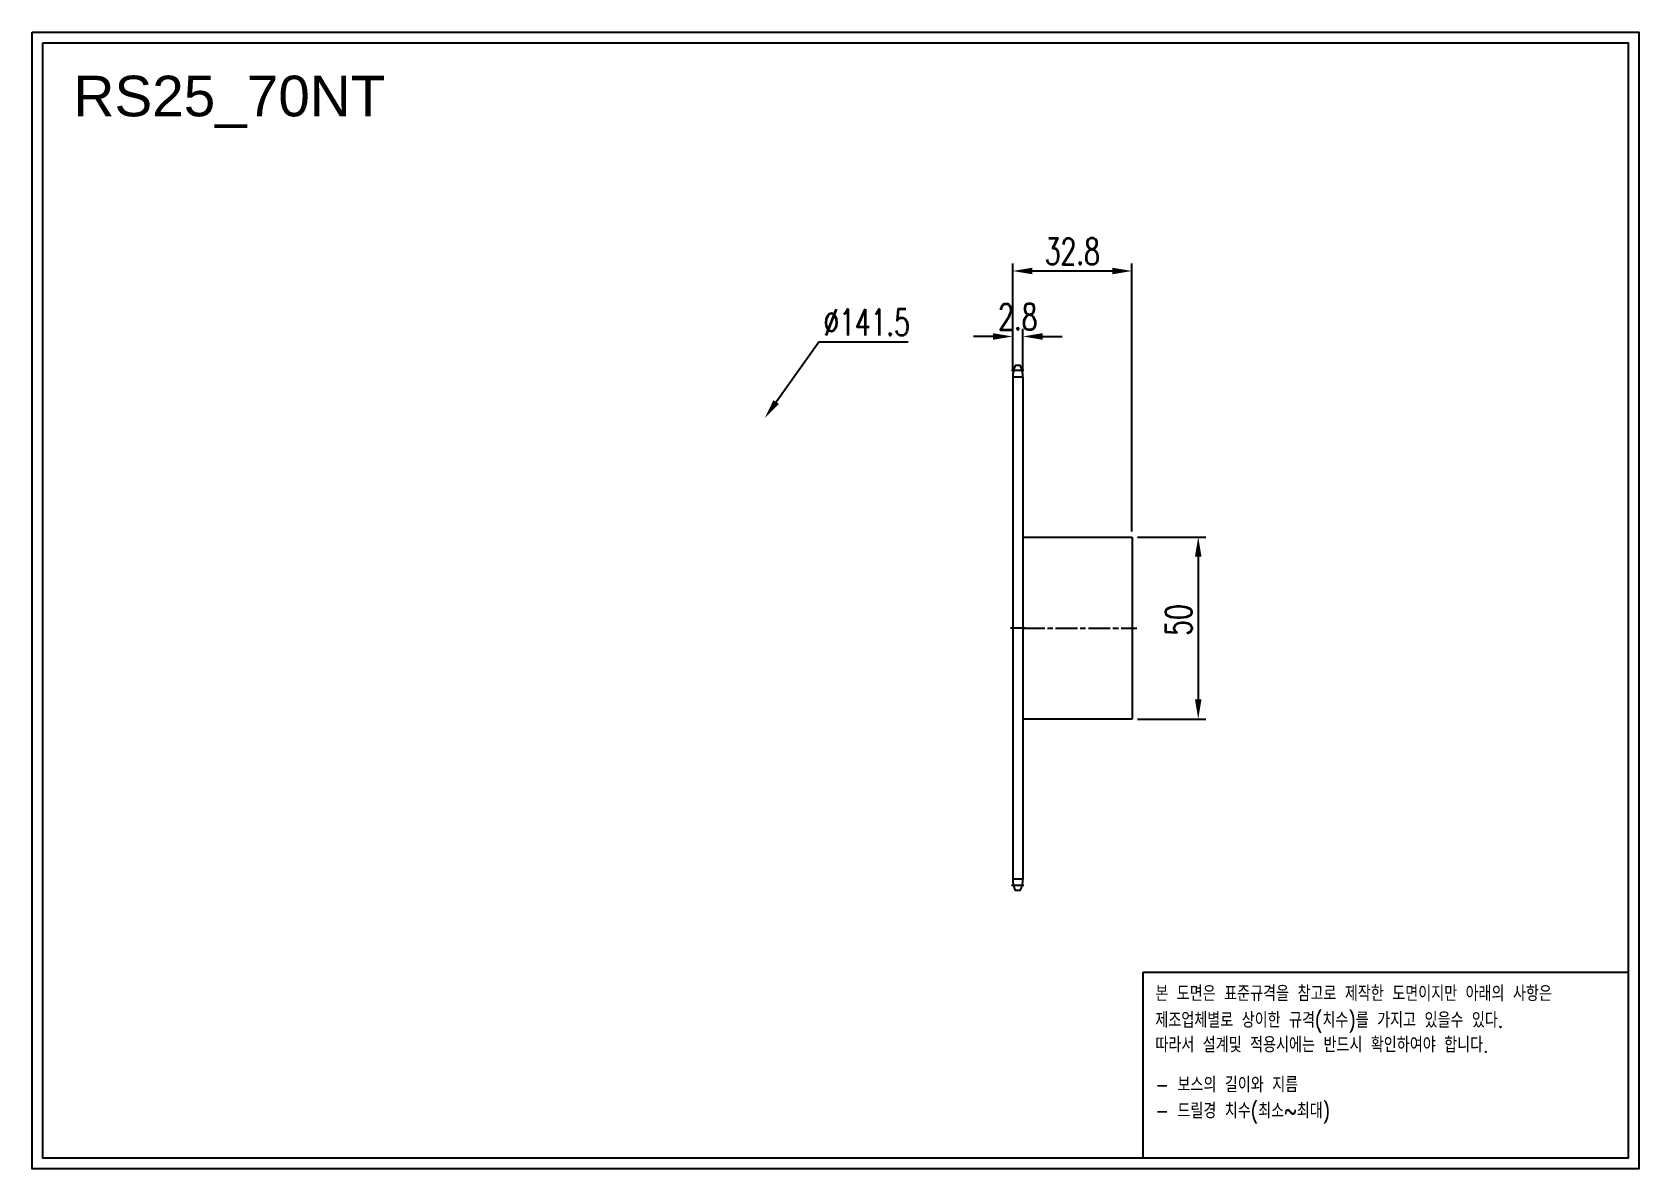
# Model space of a CAD drawing. Header units: millimetres. Extents: x -68477 to -68035, y 2828 to 3140.
import ezdxf

# ---------------------------------------------------------------- set-up
doc = ezdxf.new("R2010")
doc.units = ezdxf.units.MM
for name, pattern in [('AM_ISO02W050', [7.5, 6, -1.5]), ('AM_ISO02W050x2', [3.75, 3, -0.75]), ('AM_ISO08W050', [18, 12, -1.5, 3, -1.5]), ('AM_ISO08W050x2', [9, 6, -0.75, 1.5, -0.75])]:
    doc.linetypes.add(name, pattern=pattern)
for name, color, linetype, lineweight in [('AM_3N', 6, 'AM_ISO02W050', 25), ('AM_7', 4, 'AM_ISO08W050', 25), ('AM_7N', 4, 'AM_ISO08W050', 25)]:
    doc.layers.add(name, color=color, linetype=linetype, lineweight=lineweight)
doc.layers.add('S-DIM', color=7, linetype='Continuous')
doc.styles.add('HAN', font='ROMANS.shx', dxfattribs={"width": 0.7, "bigfont": 'whgtxt.shx'})
doc.styles.add('HSG', font='SIMPLEX.shx', dxfattribs={"width": 0.7, "bigfont": 'HSG.shx'})
doc.styles.get("Standard").update_dxf_attribs({"font": 'arial.ttf'})
doc.dimstyles.new('APP16', dxfattribs={"dimscale": 3, "dimtxt": 2.4, "dimasz": 1.8, "dimexe": 0.7, "dimexo": 0.5, "dimgap": 0.6, "dimtad": 1, "dimtoh": 1, "dimdec": 1, "dimrnd": 0.01, "dimzin": 9, "dimdsep": 46, "dimtxsty": 'HSG', "dimcen": 0, "dimclrd": 1, "dimclre": 1, "dimclrt": 256, "dimazin": 2, "dimtp": 1, "dimtm": 1, "dimtfac": 0.5, "dimtdec": 1, "dimtofl": 0, "dimtmove": 0, "dimatfit": 3, "dimfxl": 0, "dimtvp": 1, "dimtolj": 2, "dimlwd": -1, "dimlwe": -1, "dimarcsym": 0})

# ---------------------------------------------------------------- blocks, each defined once
blk = doc.blocks.new('*D2')
at = {"layer": 'Defpoints', "color": 0, "transparency": 16777216}
for p in [(-68174.6, 3001.73), (-68174.6, 2951.73), (-68156.39, 2951.73)]:
    blk.add_point(p, dxfattribs=at)
at = {"layer": 'S-DIM', "color": 1, "transparency": 16777216}
for p, q in [((-68173.1, 3001.73), (-68154.29, 3001.73)), ((-68156.39, 2996.33), (-68156.39, 2957.13)), ((-68173.1, 2951.73), (-68154.29, 2951.73))]:
    blk.add_line(p, q, dxfattribs=at)
for points in [[(-68157.29, 2996.33), (-68155.49, 2996.33), (-68156.39, 3001.73)], [(-68157.29, 2957.13), (-68155.49, 2957.13), (-68156.39, 2951.73)]]:
    blk.add_solid(points, dxfattribs=at)
at = {"layer": 'S-DIM', "transparency": 16777216, "insert": (-68161.79, 2978.94), "char_height": 7.2, "attachment_point": 5, "rotation": 90, "style": 'HSG'}
blk.add_mtext('\\A2;50', dxfattribs=at)
blk = doc.blocks.new('fuyjgdhj')
for p, q in [((-66198.52, 424.71), (-66168.52, 424.71)), ((-66168.52, 424.71), (-66168.52, 374.71)), ((-66168.52, 374.71), (-66198.52, 374.71))]:
    blk.add_line(p, q)
at = {"layer": 'AM_7N', "linetype": 'AM_ISO08W050x2'}
blk.add_line((-66198.52, 399.71), (-66167.17, 399.71), dxfattribs=at)
blk = doc.blocks.new('*D3')
at = {"layer": 'Defpoints', "color": 0, "transparency": 16777216}
for p in [(-68275.58, 3034.44), (-68357.51, 2919.02)]:
    blk.add_point(p, dxfattribs=at)
at = {"layer": 'S-DIM', "color": 1, "transparency": 16777216}
for p, q in [((-68260.75, 3055.34), (-68272.46, 3038.84)), ((-68236.15, 3055.34), (-68260.75, 3055.34))]:
    blk.add_line(p, q, dxfattribs=at)
blk.add_solid([(-68273.19, 3039.36), (-68271.72, 3038.32), (-68275.58, 3034.44)], dxfattribs=at)
at = {"layer": 'S-DIM', "transparency": 16777216, "insert": (-68247.55, 3060.74), "char_height": 7.2, "attachment_point": 5, "style": 'HSG'}
blk.add_mtext('\\A2;∅141.5', dxfattribs=at)
blk = doc.blocks.new('*D4')
at = {"layer": 'Defpoints', "color": 0, "transparency": 16777216}
for p in [(-68204.6, 3056.86), (-68207.4, 3045.7), (-68204.6, 3045.7)]:
    blk.add_point(p, dxfattribs=at)
at = {"layer": 'S-DIM', "color": 1, "transparency": 16777216}
for p, q in [((-68207.4, 3047.2), (-68207.4, 3058.96)), ((-68204.6, 3047.2), (-68204.6, 3058.96)), ((-68212.8, 3056.86), (-68218.2, 3056.86)), ((-68199.2, 3056.86), (-68193.8, 3056.86))]:
    blk.add_line(p, q, dxfattribs=at)
for points in [[(-68212.8, 3057.76), (-68212.8, 3055.96), (-68207.4, 3056.86)], [(-68199.2, 3057.76), (-68199.2, 3055.96), (-68204.6, 3056.86)]]:
    blk.add_solid(points, dxfattribs=at)
at = {"layer": 'S-DIM', "transparency": 16777216, "insert": (-68206, 3062.26), "char_height": 7.2, "attachment_point": 5, "style": 'HSG'}
blk.add_mtext('\\A2;2.8', dxfattribs=at)
blk = doc.blocks.new('*D5')
at = {"layer": 'Defpoints', "color": 0, "transparency": 16777216}
for p in [(-68174.6, 3074.86), (-68207.4, 3045.7), (-68174.6, 3001.73)]:
    blk.add_point(p, dxfattribs=at)
at = {"layer": 'S-DIM', "color": 1, "transparency": 16777216}
for p, q in [((-68207.4, 3047.2), (-68207.4, 3076.96)), ((-68174.6, 3003.23), (-68174.6, 3076.96)), ((-68202, 3074.86), (-68180, 3074.86))]:
    blk.add_line(p, q, dxfattribs=at)
for points in [[(-68202, 3075.76), (-68202, 3073.96), (-68207.4, 3074.86)], [(-68180, 3075.76), (-68180, 3073.96), (-68174.6, 3074.86)]]:
    blk.add_solid(points, dxfattribs=at)
at = {"layer": 'S-DIM', "transparency": 16777216, "insert": (-68191, 3080.26), "char_height": 7.2, "attachment_point": 5, "style": 'HSG'}
blk.add_mtext('\\A2;32.8', dxfattribs=at)
blk = doc.blocks.new('notice1')
at = {"color": 4}
blk.add_lwpolyline([(-22142.12, 1735.9), (-22053.8, 1735.9), (-22053.8, 1702.07), (-22142.12, 1702.07)], close=True, dxfattribs=at)
at = {"color": 4, "style": 'HAN', "width": 0.8}
for s, p in [('본 도면은 표준규격을 참고로 제작한 도면이지만 아래의 사항은', (-22139.9, 1730.62)), ('제조업체별로 상이한 규격(치수)를 가지고 있을수 있다.', (-22139.9, 1725.78)), ('따라서 설계및 적용시에는 반드시 확인하여야 합니다.', (-22139.9, 1721.28)), ('- 보스의 길이와 지름', (-22139.9, 1714.03)), ('- 드릴경 치수(최소~최대)', (-22139.9, 1709.27))]:
    blk.add_text(s, height=2.7949, dxfattribs=at).set_placement(p)

msp = doc.modelspace()

# ---------------------------------------------------------------- linework, layer by layer
for p, q in [((-68205.3, 3048.9), (-68206.69, 3048.9)), ((-68207.4, 3045.7), (-68207.4, 2907.76)), ((-68204.6, 3045.7), (-68204.6, 2907.76)), ((-68205.3, 2904.56), (-68206.69, 2904.56))]:
    msp.add_line(p, q)
for points in [[(-68477.04, 3140.5), (-68035.22, 3140.5), (-68035.22, 2828.1), (-68477.04, 2828.1)], [(-68474.06, 3137.52), (-68038.2, 3137.52), (-68038.2, 2831.08), (-68474.06, 2831.08)]]:
    msp.add_lwpolyline(points, close=True)
for centre, start, end in [((-68199.8, 3045.7), 155.0989, 180), ((-68212.2, 3045.7), 0, 24.9011), ((-68199.8, 2907.76), 180, 204.9011), ((-68212.2, 2907.76), 335.0989, 0)]:
    msp.add_arc(centre, 7.6, start, end)
at = {"layer": 'AM_3N', "linetype": 'AM_ISO02W050x2'}
for p, q in [((-68204.6, 3045.7), (-68207.4, 3045.7)), ((-68204.6, 2907.76), (-68207.4, 2907.76))]:
    msp.add_line(p, q, dxfattribs=at)
at = {"layer": 'AM_7', "linetype": 'AM_ISO08W050x2'}
for p, q in [((-68204.32, 3047.5), (-68207.71, 3047.5)), ((-68204.02, 2976.73), (-68207.98, 2976.73)), ((-68204.32, 2905.96), (-68207.71, 2905.96))]:
    msp.add_line(p, q, dxfattribs=at)

# ---------------------------------------------------------------- block references
msp.add_blockref('fuyjgdhj', (-2006.07, 2577.02))
at = {"xscale": 1.5095808, "yscale": 1.5095808, "zscale": 1.5095808}
msp.add_blockref('notice1', (-34746.21, 261.67), dxfattribs=at)

# ---------------------------------------------------------------- texts
msp.add_text('RS25_70NT', height=11.157).set_placement((-68465.66, 3117.37))

# ---------------------------------------------------------------- dimensions: what is measured, and where the dimension line sits
at = {"layer": 'S-DIM'}
dim = msp.add_linear_dim(base=(-68174.6, 3074.86), p1=(-68207.4, 3045.7), p2=(-68174.6, 3001.73), dimstyle='APP16', dxfattribs=at)
dim.commit()
dim.dimension.update_dxf_attribs({"geometry": '*D5', "text_midpoint": (-68191, 3080.26)})
dim = msp.add_linear_dim(base=(-68204.6, 3056.86), p1=(-68207.4, 3045.7), p2=(-68204.6, 3045.7), dimstyle='APP16', dxfattribs=at)
dim.commit()
dim.dimension.update_dxf_attribs({"geometry": '*D4', "text_midpoint": (-68206, 3056.86), "dimtype": 128})
dim = msp.add_diameter_dim_2p(p1=(-68357.51, 2919.02), p2=(-68275.58, 3034.44), dimstyle='APP16', dxfattribs=at)
dim.commit()
dim.dimension.update_dxf_attribs({"geometry": '*D3', "text_midpoint": (-68247.55, 3055.34), "dimtype": 131})
dim = msp.add_linear_dim(base=(-68156.39, 2951.73), p1=(-68174.6, 3001.73), p2=(-68174.6, 2951.73), angle=90, dimstyle='APP16', dxfattribs=at)
dim.commit()
dim.dimension.update_dxf_attribs({"geometry": '*D2', "text_midpoint": (-68156.39, 2978.94), "dimtype": 128})

doc.saveas('drawing.dxf')
